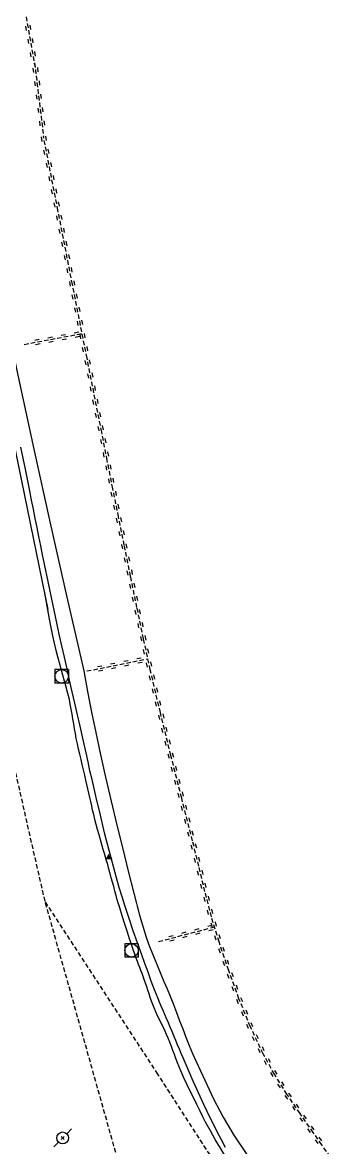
# Model space of a CAD drawing. Header units: millimetres. Extents: x 164000 to 165000, y 151998 to 153000.
# Drawn here: x 164784.2 to 164818.7, y 152183.8 to 152309.7 of the extents above; entities that cross this region are included whole.
import ezdxf

# ---------------------------------------------------------------- set-up
doc = ezdxf.new("R2010")
doc.units = ezdxf.units.MM
doc.linetypes.add('DASHED', pattern=[0.75, 0.5, -0.25])
doc.layers.get('0').update_dxf_attribs({"linetype": 'CONTINUOUS'})
for name, color, linetype in [('W0001', 6, 'DASHED'), ('W0004', 5, 'CONTINUOUS'), ('W0010', 4, 'CONTINUOUS'), ('W0211', 2, 'CONTINUOUS'), ('W0220', 5, 'DASHED'), ('W0420', 7, 'CONTINUOUS'), ('W0473', 7, 'CONTINUOUS'), ('W0850', 7, 'CONTINUOUS')]:
    doc.layers.add(name, color=color, linetype=linetype)

# ---------------------------------------------------------------- blocks, each defined once
blk = doc.blocks.new('T420')
for p, q in [((0.75, 0.75), (-0.75, 0.75)), ((-0.75, 0.75), (-0.75, -0.75)), ((0.75, 0.75), (0.75, -0.75)), ((0.75, -0.75), (-0.75, -0.75))]:
    blk.add_line(p, q)
blk.add_ellipse((0, 0), major_axis=(-0.53, 0.53), ratio=1, start_param=3.926991, end_param=10.210176)
blk = doc.blocks.new('T850')
for p, q in [((-0.25, -0.15), (0, 0.32)), ((0, 0.32), (0.25, -0.15)), ((-0.25, -0.15), (0.25, -0.15))]:
    blk.add_line(p, q)
for major_axis in [(-0.106, 0.106), (-0.0354, 0.0354), (-0.0236, 0.0236)]:
    blk.add_ellipse((0, 0), major_axis=major_axis, ratio=1, start_param=3.926991, end_param=10.210176)
blk = doc.blocks.new('T473')
for p, q in [((-0.166667, 0.166667), (0.166667, -0.166667)), ((-0.166667, -0.166667), (0.166667, 0.166667)), ((0.500001, 0.500001), (1.000002, 1.000002)), ((-1.000002, -1.000002), (-0.500001, -0.500001))]:
    blk.add_line(p, q)
blk.add_ellipse((0, 0), major_axis=(0.471405, 0.471405), ratio=1, start_param=5.4977871438, end_param=11.780972451)
blk = doc.blocks.new('t220o')
at = {"color": 0, "linetype": 'Continuous'}
for p, q in [((-0.25, 0.25), (0.25, 0.25)), ((-0.25, -0.25), (0.25, -0.25))]:
    blk.add_line(p, q, dxfattribs=at)

msp = doc.modelspace()

# ---------------------------------------------------------------- linework, layer by layer
at = {"layer": 'W0001'}
for points in [[(164786.73, 152211.37), (164777.39, 152252.34), (164770.27, 152291.67), (164760.92, 152347.17), (164751.01, 152410.73), (164738.99, 152480.93), (164727.19, 152541.73), (164713.54, 152604.69), (164698.16, 152671)], [(164798.4, 152171), (164797.49, 152173.14), (164786.73, 152211.37)], [(164812.92, 152171), (164799.35, 152192.02), (164786.73, 152211.37)]]:
    msp.add_lwpolyline(points, dxfattribs=at)
at = {"layer": 'W0004'}
for points in [[(164787.08, 152244), (164782.49, 152266.42)], [(164804.69, 152186.66), (164804.36, 152187.31), (164804.04, 152187.96), (164803.72, 152188.62), (164803.4, 152189.27), (164803.02, 152190.04), (164802.64, 152190.82), (164802.27, 152191.59), (164801.91, 152192.38), (164801.73, 152192.83), (164801.55, 152193.29), (164801.38, 152193.75), (164801.21, 152194.21), (164801.04, 152194.67), (164800.87, 152195.13), (164800.7, 152195.59), (164800.51, 152196.04), (164800.32, 152196.47), (164800.13, 152196.89), (164799.93, 152197.31), (164799.72, 152197.73), (164799.52, 152198.14), (164799.32, 152198.56), (164799.13, 152198.99), (164798.95, 152199.42), (164798.79, 152199.81), (164798.65, 152200.2), (164798.51, 152200.6), (164798.38, 152201), (164798.25, 152201.4), (164798.12, 152201.8), (164797.98, 152202.2), (164797.84, 152202.6), (164797.71, 152202.94), (164797.59, 152203.28), (164797.46, 152203.62), (164797.33, 152203.96), (164797.19, 152204.3), (164797.07, 152204.64), (164796.94, 152204.98), (164796.81, 152205.32), (164796.59, 152205.97), (164796.37, 152206.62), (164796.16, 152207.26), (164795.95, 152207.91), (164795.66, 152208.81), (164795.37, 152209.72), (164795.09, 152210.62), (164794.82, 152211.53), (164794.68, 152212.02), (164794.54, 152212.51), (164794.41, 152213), (164794.27, 152213.5), (164794.14, 152213.99), (164794.01, 152214.48), (164793.88, 152214.97), (164793.74, 152215.47), (164793.62, 152215.88), (164793.5, 152216.3), (164793.38, 152216.72), (164793.25, 152217.14), (164793.13, 152217.56), (164793.01, 152217.97), (164792.89, 152218.39), (164792.77, 152218.81), (164792.61, 152219.38), (164792.46, 152219.94), (164792.32, 152220.51), (164792.18, 152221.08), (164792.06, 152221.55), (164791.95, 152222.03), (164791.84, 152222.51), (164791.74, 152222.99), (164791.63, 152223.47), (164791.53, 152223.95), (164791.42, 152224.43), (164791.31, 152224.91), (164791.18, 152225.49), (164791.04, 152226.07), (164790.9, 152226.66), (164790.76, 152227.24), (164790.62, 152227.82), (164790.49, 152228.4), (164790.36, 152228.99), (164790.23, 152229.57), (164790.13, 152230.12), (164790.03, 152230.67), (164789.94, 152231.21), (164789.85, 152231.76), (164789.76, 152232.31), (164789.67, 152232.86), (164789.56, 152233.4), (164789.45, 152233.94), (164789.29, 152234.63), (164789.11, 152235.32), (164788.92, 152236), (164788.73, 152236.68), (164788.53, 152237.37), (164788.34, 152238.05), (164788.16, 152238.73), (164787.99, 152239.42), (164787.62, 152241.07), (164787.28, 152242.73), (164786.96, 152244.39), (164786.67, 152246.06)], [(164816.85, 152171), (164816.17, 152171.59), (164815.5, 152172.19), (164814.84, 152172.79), (164814.19, 152173.41), (164813.49, 152174.12), (164812.8, 152174.83), (164812.13, 152175.57), (164811.49, 152176.33), (164810.78, 152177.22), (164810.1, 152178.13), (164809.44, 152179.06), (164808.79, 152179.99), (164808.31, 152180.69), (164807.84, 152181.38), (164807.38, 152182.09), (164806.93, 152182.8), (164806.35, 152183.75), (164805.78, 152184.71), (164805.23, 152185.68), (164804.69, 152186.66)]]:
    msp.add_lwpolyline(points, dxfattribs=at)
at = {"layer": 'W0010'}
msp.add_lwpolyline([(164806.93, 152183.8), (164806.48, 152184.65), (164806.04, 152185.5), (164805.64, 152186.27), (164805.26, 152187.05), (164804.88, 152187.84), (164804.5, 152188.63), (164803.91, 152189.92), (164803.32, 152191.22), (164802.75, 152192.52), (164802.18, 152193.83), (164801.97, 152194.32), (164801.77, 152194.81), (164801.56, 152195.31), (164801.36, 152195.8), (164801.15, 152196.29), (164800.95, 152196.79), (164800.74, 152197.28), (164800.54, 152197.77), (164800.34, 152198.23), (164800.14, 152198.69), (164799.94, 152199.15), (164799.74, 152199.61), (164799.55, 152200.07), (164799.35, 152200.54), (164799.16, 152201), (164798.97, 152201.47), (164798.61, 152202.44), (164798.26, 152203.42), (164797.91, 152204.4), (164797.57, 152205.38), (164797.09, 152206.72), (164796.61, 152208.07), (164796.13, 152209.42), (164795.68, 152210.77), (164795.35, 152211.85), (164795.02, 152212.92), (164794.71, 152214), (164794.41, 152215.09), (164793.89, 152217.06), (164793.4, 152219.03), (164792.92, 152221.01), (164792.44, 152222.99), (164792.21, 152223.99), (164791.99, 152224.98), (164791.76, 152225.97), (164791.54, 152226.97), (164791.33, 152227.96), (164791.11, 152228.96), (164790.89, 152229.96), (164790.66, 152230.95), (164790.37, 152232.24), (164790.08, 152233.53), (164789.78, 152234.81), (164789.48, 152236.1), (164789.19, 152237.39), (164788.89, 152238.68), (164788.6, 152239.96), (164788.32, 152241.25), (164787.9, 152243.21), (164787.48, 152245.18), (164787.08, 152247.14), (164786.67, 152249.1), (164786.46, 152250.13), (164786.26, 152251.15), (164786.05, 152252.17), (164785.85, 152253.19), (164785.64, 152254.21), (164785.44, 152255.23), (164785.23, 152256.26), (164785.03, 152257.28), (164784.53, 152259.72), (164784.02, 152262.16)], dxfattribs=at)
at = {"layer": 'W0211'}
for points in [[(164778.69, 152295.23), (164779.89, 152288.97), (164781.13, 152282.72), (164782.4, 152276.47), (164783.7, 152270.23), (164785.48, 152261.94), (164787.3, 152253.67), (164789.16, 152245.41), (164791.07, 152237.15)], [(164791.07, 152237.15), (164791.5, 152234.84), (164791.94, 152232.53), (164792.41, 152230.23), (164792.9, 152227.93), (164793.5, 152225.24), (164794.13, 152222.56), (164794.78, 152219.89), (164795.44, 152217.22), (164796.05, 152214.74), (164796.65, 152212.26), (164797.31, 152209.79), (164798.06, 152207.35), (164798.35, 152206.5), (164798.67, 152205.67), (164799, 152204.84), (164799.34, 152204.02), (164799.69, 152203.2), (164800.04, 152202.38), (164800.39, 152201.56), (164800.73, 152200.74), (164801.09, 152199.82), (164801.44, 152198.91), (164801.79, 152197.99), (164802.14, 152197.07), (164802.5, 152196.15), (164802.86, 152195.24), (164803.24, 152194.33), (164803.64, 152193.43), (164804.6, 152191.33), (164805.59, 152189.24), (164806.66, 152187.19), (164807.85, 152185.2), (164809.32, 152183.04)]]:
    msp.add_lwpolyline(points, dxfattribs=at)
at = {"layer": 'W0220'}
for points in [[(164785.65, 152304.67), (164779.07, 152341.75), (164770.17, 152389.18), (164763.84, 152429.01), (164758.76, 152466.6), (164749.92, 152517.46), (164740.44, 152573.22), (164732.25, 152613.05), (164726.33, 152645.97), (164721.63, 152671)], [(164785.56, 152305.2), (164786.56, 152296.93)], [(164818.67, 152182.76), (164817.7, 152184.11), (164816.75, 152185.47), (164815.26, 152187.61), (164813.8, 152189.78), (164812.4, 152192), (164811.14, 152194.29), (164809.7, 152197.34), (164808.43, 152200.46), (164807.28, 152203.62), (164806.2, 152206.81), (164805.36, 152209.61), (164804.62, 152212.45), (164803.94, 152215.3), (164803.24, 152218.14), (164802.02, 152222.91), (164800.81, 152227.68), (164799.64, 152232.47), (164798.51, 152237.26), (164797.75, 152240.74), (164797.02, 152244.23), (164796.31, 152247.72), (164795.6, 152251.21), (164794.96, 152254.37), (164794.32, 152257.53), (164793.69, 152260.7), (164793.07, 152263.86), (164791.43, 152272.13), (164789.8, 152280.39), (164788.18, 152288.66), (164786.56, 152296.93)], [(164784.41, 152273.68), (164790.9, 152274.9)], [(164791.42, 152237.13), (164798.25, 152238.51)], [(164799.43, 152206.86), (164805.76, 152208.51)]]:
    msp.add_lwpolyline(points, dxfattribs=at)

# ---------------------------------------------------------------- block references
for p, rotation in [((164784.87, 152309.1), 100.0662156857715), ((164785.13, 152307.62), 100.0662156857715), ((164785.39, 152306.15), 100.0662156857715), ((164785.66, 152304.38), 276.9422340379768), ((164785.84, 152302.89), 276.9422340379768), ((164786.02, 152301.4), 276.9422340379768), ((164786.2, 152299.91), 276.9422340379768), ((164786.38, 152298.42), 276.9422340379768), ((164786.61, 152296.69), 101.0414629405621), ((164786.9, 152295.22), 101.0414629405621), ((164787.19, 152293.75), 101.0414629405621), ((164787.47, 152292.28), 101.0414629405621), ((164787.76, 152290.8), 101.0414629405621), ((164788.05, 152289.33), 101.0414629405621), ((164788.34, 152287.86), 101.0945367579617), ((164788.62, 152286.39), 101.0945367579617), ((164788.91, 152284.92), 101.0945367579617), ((164789.2, 152283.44), 101.0945367579617), ((164789.49, 152281.97), 101.0945367579617), ((164789.78, 152280.5), 101.0945367579617), ((164790.07, 152279.03), 101.1476141582305), ((164790.36, 152277.56), 101.1476141582305), ((164790.65, 152276.09), 101.1476141582305), ((164790.3, 152274.79), 10.6620782339722), ((164785.88, 152273.96), 10.6620782339722), ((164787.35, 152274.23), 10.6620782339722), ((164788.83, 152274.51), 10.6620782339722), ((164790.94, 152274.61), 101.1476141582305), ((164791.23, 152273.14), 101.1476141582305), ((164791.52, 152271.67), 101.2006951404538), ((164791.81, 152270.2), 101.2006951404538), ((164792.1, 152268.73), 101.2006951404538), ((164792.39, 152267.26), 101.2006951404538), ((164792.68, 152265.78), 101.2006951404538), ((164792.98, 152264.31), 101.2006951404538), ((164793.27, 152262.84), 101.2325037889081), ((164793.56, 152261.37), 101.2325037889081), ((164793.85, 152259.9), 101.264783650556), ((164794.15, 152258.43), 101.264783650556), ((164794.44, 152256.96), 101.3495601666203), ((164794.73, 152255.49), 101.3495601666203), ((164795.03, 152254.02), 101.4868329197239), ((164795.33, 152252.55), 101.4868329197239), ((164795.63, 152251.08), 101.4902433000648), ((164795.93, 152249.61), 101.4902433000648), ((164796.23, 152248.14), 101.4902433000648), ((164796.52, 152246.67), 101.4753449919707), ((164796.82, 152245.2), 101.4753449919707), ((164797.12, 152243.73), 101.7918184966911), ((164797.43, 152242.26), 101.7918184966911), ((164797.74, 152240.79), 101.7918184966911), ((164797.3, 152238.32), 11.47860133093238), ((164798.06, 152239.33), 102.4396021360951), ((164792.89, 152237.43), 11.47860133093238), ((164794.36, 152237.72), 11.47860133093238), ((164795.83, 152238.02), 11.47860133093238), ((164798.38, 152237.86), 102.4396021360951), ((164798.72, 152236.4), 103.1956279015582), ((164799.06, 152234.94), 103.1956279015582), ((164799.4, 152233.48), 103.1956279015582), ((164799.75, 152232.02), 103.8150617218575), ((164800.11, 152230.56), 103.8150617218575), ((164800.47, 152229.11), 103.8150617218575), ((164800.82, 152227.65), 104.1747268798394), ((164801.19, 152226.19), 104.1747268798394), ((164801.56, 152224.74), 104.1747268798394), ((164801.93, 152223.29), 104.1747268798394), ((164802.29, 152221.83), 104.2745802825403), ((164802.66, 152220.38), 104.2745802825403), ((164803.03, 152218.92), 104.2745802825403), ((164803.4, 152217.47), 103.8642819152181), ((164803.76, 152216.01), 103.8642819152181), ((164804.11, 152214.56), 103.5717112342662), ((164804.47, 152213.1), 103.5717112342662), ((164804.83, 152211.64), 104.5304268571913), ((164805.21, 152210.19), 104.5304268571913), ((164803.79, 152208), 14.62192834409433), ((164805.24, 152208.38), 14.62192834409433), ((164805.62, 152208.75), 106.7377742988139), ((164800.88, 152207.24), 14.62192834409433), ((164802.33, 152207.62), 14.62192834409433), ((164806.05, 152207.31), 106.7377742988139), ((164806.51, 152205.89), 108.6111479897144), ((164806.99, 152204.46), 108.6111479897144), ((164807.48, 152203.05), 109.9860286349416), ((164808, 152201.64), 109.9860286349416), ((164808.52, 152200.23), 112.210380957908), ((164809.09, 152198.84), 112.210380957908), ((164809.65, 152197.45), 112.210380957908), ((164810.29, 152196.09), 115.2813668190523), ((164810.93, 152194.74), 115.2813668190523), ((164811.62, 152193.41), 118.8755459885557), ((164812.35, 152192.1), 118.8755459885557), ((164813.14, 152190.82), 122.11593213996), ((164813.95, 152189.56), 124.0835429640935), ((164814.79, 152188.32), 124.0835429640935), ((164815.63, 152187.08), 124.7727046531897), ((164816.49, 152185.85), 124.7727046531897), ((164817.35, 152184.62), 124.9952876830175)]:
    msp.add_blockref('t220o', p, dxfattribs=dict(at, rotation=rotation))
at = {"layer": 'W0420'}
for p in [(164788.59, 152236.53), (164796.41, 152205.86)]:
    msp.add_blockref('T420', p, dxfattribs=at)
at = {"layer": 'W0473'}
msp.add_blockref('T473', (164788.7, 152184.88), dxfattribs=at)
at = {"layer": 'W0850'}
msp.add_blockref('T850', (164793.9, 152216.3), dxfattribs=at)

doc.saveas('drawing.dxf')
